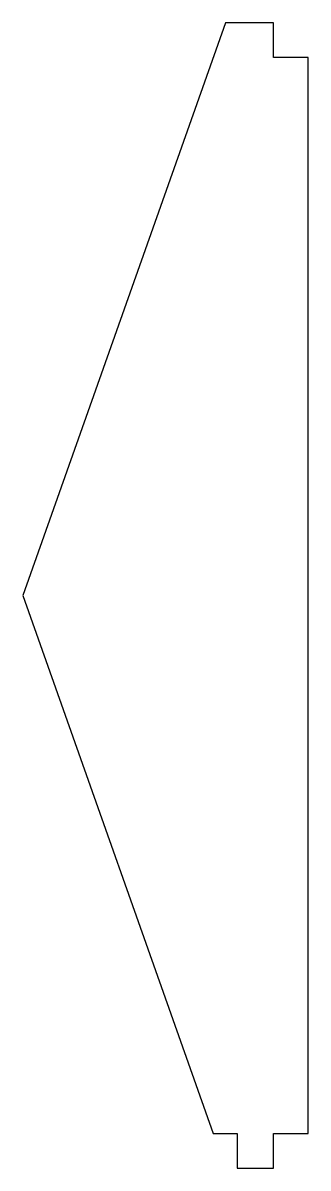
# Model space of a CAD drawing. Header units: millimetres. Extents: x -4.5 to 4.5, y -18.2 to 18.2.
import ezdxf

# ---------------------------------------------------------------- set-up
doc = ezdxf.new("R2010")
doc.units = ezdxf.units.MM
doc.layers.add('PERIMETER', color=5, linetype='CONTINUOUS')

msp = doc.modelspace()

# ---------------------------------------------------------------- linework, layer by layer
at = {"layer": 'PERIMETER'}
for p, q in [((1.903, 18.243), (-4.536, 0)), ((3.434, 18.243), (1.903, 18.243)), ((3.434, 17.143), (3.434, 18.243)), ((4.534, 17.143), (3.434, 17.143)), ((4.534, -17.143), (4.534, 17.143)), ((-4.536, 0), (1.515, -17.143)), ((1.515, -17.143), (2.284, -17.143)), ((2.284, -17.143), (2.284, -18.243)), ((3.434, -18.243), (3.434, -17.143)), ((3.434, -17.143), (4.534, -17.143)), ((2.284, -18.243), (3.434, -18.243))]:
    msp.add_line(p, q, dxfattribs=at)

doc.saveas('drawing.dxf')
